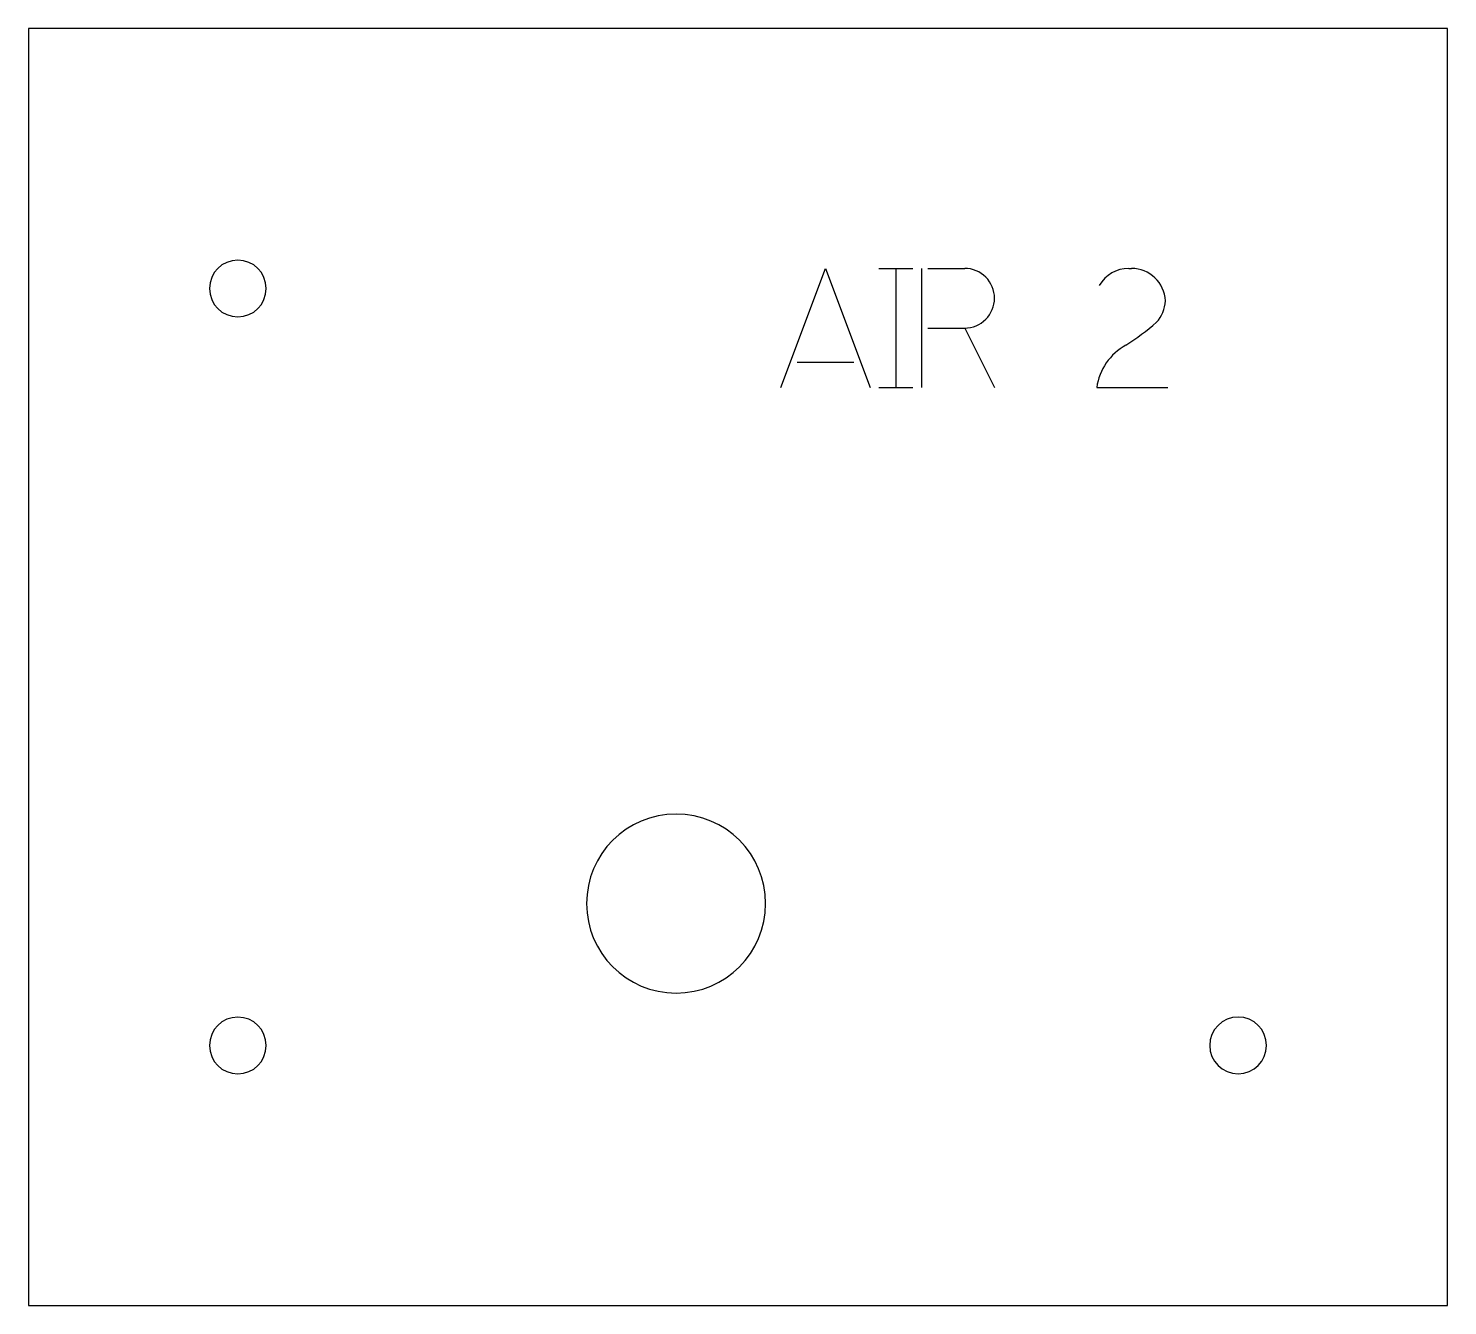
# Model space of a CAD drawing. Extents: x 0 to 5, y 13.49 to 17.99.
import ezdxf

# ---------------------------------------------------------------- set-up
doc = ezdxf.new("R2010")
doc.units = 0
doc.layers.add('1', color=7, linetype='CONTINUOUS')
doc.layers.add('7', color=7, linetype='CONTINUOUS')

msp = doc.modelspace()

# ---------------------------------------------------------------- linework, layer by layer
at = {"layer": '1', "color": 1, "linetype": 'CONTINUOUS'}
for p, q in [((5.0045, 17.992), (0.0045, 17.992)), ((0.0045, 17.992), (0.0045, 13.492)), ((5.0045, 13.492), (5.0045, 17.992)), ((0.0045, 13.492), (5.0045, 13.492))]:
    msp.add_line(p, q, dxfattribs=at)
for centre, start, end in [((0.7424, 17.0755), 360, 180), ((0.7424, 17.0755), 180, 360), ((0.7424, 14.4085), 360, 180), ((4.2665, 14.4086), 360, 180), ((0.7424, 14.4085), 180, 360), ((4.2665, 14.4086), 180, 360)]:
    msp.add_arc(centre, 0.1, start, end, dxfattribs=at)
at = {"layer": '7', "color": 7, "linetype": 'CONTINUOUS'}
for p, q in [((2.6557, 16.7263), (2.8132, 17.1463)), ((2.8132, 17.1463), (2.9707, 16.7263)), ((3.0007, 17.1463), (3.0607, 17.1463)), ((3.0607, 17.1463), (3.1207, 17.1463)), ((3.0607, 17.1463), (3.0607, 16.7263)), ((3.1507, 17.1463), (3.1507, 16.7263)), ((3.1732, 17.1463), (3.3031, 17.1463)), ((3.881, 17.1463), (3.8903, 17.1463)), ((3.1732, 16.9363), (3.3031, 16.9363)), ((3.3031, 16.9363), (3.4081, 16.7263)), ((2.7135, 16.8163), (2.9129, 16.8163)), ((3.0007, 16.7263), (3.0607, 16.7263)), ((3.0607, 16.7263), (3.1207, 16.7263)), ((3.7681, 16.7263), (4.0192, 16.7263))]:
    msp.add_line(p, q, dxfattribs=at)
for centre, radius, start, end in [((3.3031, 17.0413), 0.105, 359.9956, 90), ((3.881, 17.0263), 0.12, 90, 150), ((3.8903, 17.0263), 0.12, 2.576, 90), ((3.3031, 17.0413), 0.105, 269.9912, 359.9956), ((3.8903, 17.0371), 0.12, 317.7751, 357.4242), ((3.3305, 17.7129), 0.9965, 302.869, 310.6147), ((3.9688, 16.6983), 0.2026, 118.7445, 172.045), ((2.2864, 14.9085), 0.3155, 360, 180), ((2.2864, 14.9085), 0.3155, 180, 360)]:
    msp.add_arc(centre, radius, start, end, dxfattribs=at)

doc.saveas('drawing.dxf')
